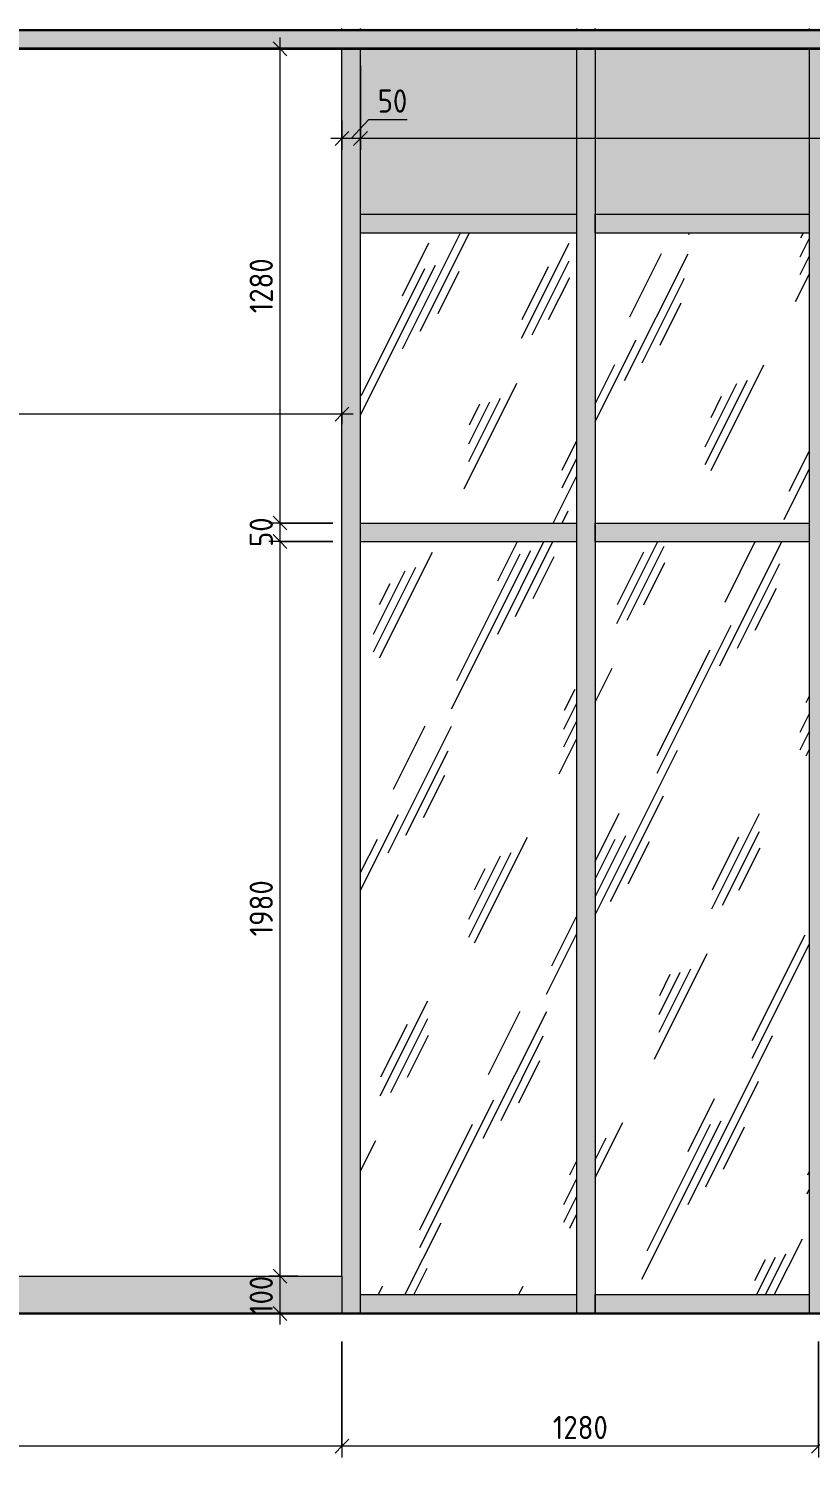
# Model space of a CAD drawing. Header units: millimetres. Extents: x 855 to 103073, y -1987 to 27400.
# Drawn here: x 74745 to 76845, y -387 to 3454 of the extents above; entities that cross this region are included whole.
import ezdxf

# ---------------------------------------------------------------- set-up
doc = ezdxf.new("R2010")
doc.units = ezdxf.units.MM
for name, color, linetype, lineweight in [('A-ANNO-DIMS', 7, 'Continuous', 9), ('A-ANNO-DIMS-25', 7, 'Continuous', 9), ('A-FLOR', 7, 'Continuous', 9), ('A-GENM', 7, 'Continuous', 9), ('A-GLAZ-CURT', 7, 'Continuous', 9), ('A-GLAZ-CWMG', 7, 'Continuous', 9), ('I-WALL', 7, 'Continuous', 9)]:
    doc.layers.add(name, color=color, linetype=linetype, lineweight=lineweight)
for name, color, linetype, lineweight, true_color in [('A-CLNG-1', 7, 'Continuous', 9, 0x787878), ('A-CLNG-FNSH-1', 7, 'Continuous', 30, 0x3c3c3c), ('A-FLOR-FNSH-2', 7, 'Continuous', 30, 0x3c3c3c)]:
    doc.layers.add(name, color=color, linetype=linetype, lineweight=lineweight, true_color=true_color)
doc.styles.add('ISOCPEUR_1', font='isocpeur.ttf', dxfattribs={"width": 0.9, "height": 62.5})
doc.styles.add('ISOCPEUR_2', font='isocpeur.ttf', dxfattribs={"width": 0.9, "height": 50})
doc.dimstyles.new('ISO-2_0_0_9К_Средний_округл2', dxfattribs={"dimscale": 304.8, "dimtxt": 49.799059, "dimasz": 0.123031, "dimexe": 0.098425, "dimexo": 0, "dimgap": 0, "dimtad": 1, "dimdec": 0, "dimrnd": 10, "dimzin": 0, "dimdsep": 46, "dimtxsty": 'ISOCPEUR_2', "dimblk1": 'OBLIQUE', "dimblk2": 'OBLIQUE', "dimsah": 1, "dimcen": 0.09, "dimdle": 0.098425, "dimazin": 0, "dimtfac": 1, "dimtdec": 4, "dimtix": 1, "dimtmove": 0, "dimatfit": 3, "dimfxl": 1, "dimtvp": 1, "dimtolj": 1, "dimtzin": 0, "dimarcsym": 2})
doc.dimstyles.new('ISO-2_5_0_9К_БОЛЬШОЙ', dxfattribs={"dimscale": 304.8, "dimtxt": 62.248823, "dimasz": 0.123031, "dimexe": 0.098425, "dimexo": 0.246063, "dimgap": 0, "dimtad": 1, "dimdec": 0, "dimrnd": 10, "dimzin": 0, "dimdsep": 46, "dimtxsty": 'ISOCPEUR_1', "dimblk1": 'OBLIQUE', "dimblk2": 'OBLIQUE', "dimsah": 1, "dimcen": 0.09, "dimdle": 0.098425, "dimazin": 0, "dimtfac": 1, "dimtdec": 4, "dimtix": 1, "dimtmove": 0, "dimatfit": 3, "dimfxl": 1, "dimtvp": 1, "dimtolj": 1, "dimtzin": 0, "dimarcsym": 2})
doc.dimstyles.new('ISO-2_5_0_9К_БОЛЬШОЙ_1', dxfattribs={"dimscale": 304.8, "dimtxt": 62.248823, "dimasz": 0.123031, "dimexe": 0.098425, "dimexo": 0.246063, "dimgap": 0, "dimtad": 1, "dimdec": 0, "dimrnd": 10, "dimzin": 0, "dimdsep": 46, "dimtxsty": 'ISOCPEUR_1', "dimblk1": 'OBLIQUE', "dimblk2": 'OBLIQUE', "dimsah": 1, "dimcen": 0.09, "dimdle": 0.098425, "dimazin": 0, "dimtfac": 1, "dimtdec": 4, "dimtix": 1, "dimtmove": 1, "dimatfit": 3, "dimfxl": 1, "dimtvp": 1, "dimtolj": 1, "dimtzin": 0, "dimarcsym": 2})
pattern_1 = [(63.435, (63.5, 31.75), (-255.583, 766.747), [317.5, -190.5, 317.5, -190.5, -403.903]), (63.435, (63.5, 31.75), (-255.583, 766.747), [-1016, 127, -276.903]), (63.435, (47.6, 47.6), (-255.583, 766.747), [254, -317.5, 190.5, -190.5, -467.403]), (63.435, (47.6, 47.6), (-255.583, 766.747), [-952.5, 222.25, -245.153]), (63.435, (47.6, 95.25), (-255.583, 766.747), [190.5, -381, 127, -190.5, -530.903]), (63.435, (47.6, 95.25), (-255.583, 766.747), [-889, 285.75, -245.153]), (63.435, (95.25, 47.6), (-255.583, 766.747), [190.5, -381, 158.75, -6404.65]), (63.435, (142.9, 95.25), (-255.583, 766.747), [95.25, -476.25, 63.5, -6499.9]), (63.435, (63.5, 174.6), (-255.583, 766.747), [63.5, -476.25, 63.5, -254, -562.653]), (63.435, (63.5, 174.6), (-255.583, 766.747), [-857.25, 158.75, -403.903]), (63.435, (349.25, 127), (-255.583, 766.747), [317.5, -476.25, 381, -251.503]), (63.435, (349.25, 79.4), (-255.583, 766.747), [444.5, -317.5, 476.25, -188.003]), (63.435, (381, 95.25), (-255.583, 766.747), [508, -254, 381, -276.903]), (63.435, (428.6, 142.9), (-255.583, 766.747), [317.5, -444.5, 254, -403.903]), (63.435, (381, 238.1), (-255.583, 766.747), [158.75, -635, 190.5, -435.653]), (63.435, (476.25, 190.5), (-255.583, 766.747), [127, -635, 127, -530.903])]

# ---------------------------------------------------------------- blocks, each defined once
blk = doc.blocks.new('Системная панель - Стекло - 40мм-31924845-Развертка 1_02-5')
at = {"layer": 'A-GLAZ-CURT'}
h = blk.add_hatch(dxfattribs=at)
h.set_pattern_fill('FP_53', color=256, style=0, pattern_type=2)
h.set_pattern_definition(pattern_1)
h.paths.add_polyline_path([(-7565.2, 50), (-7030, 50), (-7030, 2075), (-7610, 2075), (-7610, 50)])
blk = doc.blocks.new('Прямоугольный импост - Импост структурный с накладкой - 190мм-31923628-Развертка 1_02-5')
at = {"layer": 'A-GLAZ-CWMG'}
blk.add_hatch(color=256, dxfattribs=at).paths.add_polyline_path([(-7157.1, 0), (-7030, 0), (-7030, 50), (-7610, 50), (-7610, 0), (-7565.2, 0)])
for p, q in [((-7610, 0), (-7610, 50)), ((-7030, 50), (-7610, 50)), ((-7030, 50), (-7030, 0))]:
    blk.add_line(p, q, dxfattribs=at)
blk = doc.blocks.new('Прямоугольный импост - Импост структурный с накладкой - 190мм-32634287-Развертка 1_02-5')
at = {"layer": 'A-GLAZ-CWMG'}
blk.add_hatch(color=256, dxfattribs=at).paths.add_polyline_path([(-7620, 3450), (-7610, 3450), (-7610, 3454.2), (-7660, 3454.2), (-7660, 3450), (-7640, 3450)])
blk.add_line((-7610, 3450), (-7610, 3454.2), dxfattribs=at)
blk = doc.blocks.new('Прямоугольный импост - Импост структурный с накладкой - 190мм-31924841-Развертка 1_02-5')
at = {"layer": 'A-GLAZ-CWMG'}
blk.add_hatch(color=256, dxfattribs=at).paths.add_polyline_path([(-6395, 0), (-6390, 0), (-6390, 2), (-6355, 2), (-6355, 2100), (-6405, 2100), (-6405, 0)])
for p, q in [((-6405, 2100), (-6405, 0)), ((-6355, 2100), (-6355, 2))]:
    blk.add_line(p, q, dxfattribs=at)
blk = doc.blocks.new('Системная панель - Стекло - 40мм-33226605-Развертка 1_02-5')
at = {"layer": 'A-GLAZ-CURT'}
h = blk.add_hatch(dxfattribs=at)
h.set_pattern_fill('FP_53', color=256, style=0, pattern_type=2)
h.set_pattern_definition(pattern_1)
h.paths.add_polyline_path([(-7565.2, 2125), (-7030, 2125), (-7030, 2905), (-7610, 2905), (-7610, 2125)])
blk = doc.blocks.new('Прямоугольный импост - Импост структурный с накладкой - 190мм-32633541-Развертка 1_02-5')
at = {"layer": 'A-GLAZ-CWMG'}
blk.add_hatch(color=256, dxfattribs=at).paths.add_polyline_path([(-7610, 0), (-7610, 2100), (-7660, 2100), (-7660, 0), (-7620, 0)])
blk.add_line((-7610, 0), (-7610, 2100), dxfattribs=at)
blk = doc.blocks.new('Прямоугольный импост - Импост структурный с накладкой - 190мм-33226602-Развертка 1_02-5')
at = {"layer": 'A-GLAZ-CWMG'}
blk.add_hatch(color=256, dxfattribs=at).paths.add_polyline_path([(-6380, 2100), (-6355, 2100), (-6355, 2930), (-6405, 2930), (-6405, 2100), (-6395, 2100)])
for p, q in [((-6405, 2930), (-6405, 2100)), ((-6355, 2930), (-6355, 2100))]:
    blk.add_line(p, q, dxfattribs=at)
blk = doc.blocks.new('Прямоугольный импост - Импост структурный с накладкой - 190мм-32633539-Развертка 1_02-5')
at = {"layer": 'A-GLAZ-CWMG'}
blk.add_hatch(color=256, dxfattribs=at).paths.add_polyline_path([(-7030, 2075), (-7030, 2125), (-7610, 2125), (-7610, 2075), (-7565.2, 2075)])
for p, q in [((-7610, 2075), (-7610, 2125)), ((-7610, 2125), (-7030, 2125)), ((-7030, 2125), (-7030, 2075)), ((-7610, 2075), (-7030, 2075))]:
    blk.add_line(p, q, dxfattribs=at)
blk = doc.blocks.new('Системная панель - Стекло - 40мм-31924851-Развертка 1_02-5')
at = {"layer": 'A-GLAZ-CURT'}
h = blk.add_hatch(dxfattribs=at)
h.set_pattern_fill('FP_53', color=256, style=0, pattern_type=2)
h.set_pattern_definition(pattern_1)
h.paths.add_polyline_path([(-6405, 50), (-6405, 2075), (-6980, 2075), (-6980, 50)])
blk = doc.blocks.new('Системная панель - Стекло - 40мм-33226608-Развертка 1_02-5')
at = {"layer": 'A-GLAZ-CURT'}
h = blk.add_hatch(dxfattribs=at)
h.set_pattern_fill('FP_53', color=256, style=0, pattern_type=2)
h.set_pattern_definition(pattern_1)
h.paths.add_polyline_path([(-6405, 2125), (-6405, 2905), (-6980, 2905), (-6980, 2125)])
blk = doc.blocks.new('Прямоугольный импост - Импост структурный с накладкой - 190мм-31923825-Развертка 1_02-5')
at = {"layer": 'A-GLAZ-CWMG'}
blk.add_hatch(color=256, dxfattribs=at).paths.add_polyline_path([(-6405, 0), (-6405, 50), (-6980, 50), (-6980, 0), (-6707.1, 0)])
for p, q in [((-6980, 0), (-6980, 50)), ((-6405, 50), (-6980, 50)), ((-6405, 50), (-6405, 0))]:
    blk.add_line(p, q, dxfattribs=at)
blk = doc.blocks.new('Прямоугольный импост - Импост структурный с накладкой - 190мм-31923826-Развертка 1_02-5')
at = {"layer": 'A-GLAZ-CWMG'}
blk.add_hatch(color=256, dxfattribs=at).paths.add_polyline_path([(-6405, 2075), (-6405, 2125), (-6980, 2125), (-6980, 2075)])
for p, q in [((-6980, 2075), (-6980, 2125)), ((-6980, 2125), (-6405, 2125)), ((-6405, 2125), (-6405, 2075)), ((-6980, 2075), (-6405, 2075))]:
    blk.add_line(p, q, dxfattribs=at)
blk = doc.blocks.new('Плинтус - Плинтус керамогранит бежевый-32865246-Развертка 1_02-5')
at = {"layer": 'A-GENM'}
blk.add_hatch(color=256, dxfattribs=at).paths.add_polyline_path([(-12825, 0), (-7660, 0), (-7660, 100), (-12825, 100)])
for p, q in [((-12825, 100), (-7660, 100)), ((-12825, 0), (-12825, 100)), ((-7660, 100), (-7660, 0))]:
    blk.add_line(p, q, dxfattribs=at)
blk = doc.blocks.new('Прямоугольный импост - Импост структурный с накладкой - 190мм-33226603-Развертка 1_02-5')
at = {"layer": 'A-GLAZ-CWMG'}
blk.add_hatch(color=256, dxfattribs=at).paths.add_polyline_path([(-6980, 2100), (-6980, 2930), (-7030, 2930), (-7030, 2100), (-6990, 2100)])
for p, q in [((-7030, 2930), (-7030, 2100)), ((-6980, 2930), (-6980, 2100))]:
    blk.add_line(p, q, dxfattribs=at)
blk = doc.blocks.new('Прямоугольный импост - Импост структурный с накладкой - 190мм-31924844-Развертка 1_02-5')
at = {"layer": 'A-GLAZ-CWMG'}
blk.add_hatch(color=256, dxfattribs=at).paths.add_polyline_path([(-6980, 0), (-6980, 2100), (-7030, 2100), (-7030, 0), (-6990, 0)])
for p, q in [((-7030, 2100), (-7030, 0)), ((-6980, 2100), (-6980, 0))]:
    blk.add_line(p, q, dxfattribs=at)
blk = doc.blocks.new('Прямоугольный импост - Импост структурный с накладкой - 190мм-33226610-Развертка 1_02-5')
at = {"layer": 'A-GLAZ-CWMG'}
blk.add_hatch(color=256, dxfattribs=at).paths.add_polyline_path([(-7640, 2930), (-7610, 2930), (-7610, 3400), (-7660, 3400), (-7660, 2930)])
blk.add_line((-7610, 2930), (-7610, 3400), dxfattribs=at)
blk = doc.blocks.new('Прямоугольный импост - Импост структурный с накладкой - 190мм-32634128-Развертка 1_02-5')
at = {"layer": 'A-GLAZ-CWMG'}
blk.add_hatch(color=256, dxfattribs=at).paths.add_polyline_path([(-7565.2, 3450), (-7030, 3450), (-7030, 3454.2), (-7610, 3454.2), (-7610, 3450)])
for p, q in [((-7610, 3450), (-7610, 3454.2)), ((-7030, 3454.2), (-7030, 3450))]:
    blk.add_line(p, q, dxfattribs=at)
blk = doc.blocks.new('Прямоугольный импост - Импост структурный с накладкой - 190мм-V27-Развертка 1_02-5')
at = {"layer": 'A-GLAZ-CWMG'}
blk.add_hatch(color=256, dxfattribs=at).paths.add_polyline_path([(-6405, 3450), (-6405, 3454.2), (-6980, 3454.2), (-6980, 3450), (-6943.9, 3450)])
for p, q in [((-6980, 3450), (-6980, 3454.2)), ((-6405, 3454.2), (-6405, 3450))]:
    blk.add_line(p, q, dxfattribs=at)
blk = doc.blocks.new('Прямоугольный импост - Импост структурный с накладкой - 190мм-32634286-Развертка 1_02-5')
at = {"layer": 'A-GLAZ-CWMG'}
blk.add_hatch(color=256, dxfattribs=at).paths.add_polyline_path([(-6990, 3450), (-6980, 3450), (-6980, 3454.2), (-7030, 3454.2), (-7030, 3450), (-7020, 3450)])
for p, q in [((-7030, 3454.2), (-7030, 3450)), ((-6980, 3454.2), (-6980, 3450))]:
    blk.add_line(p, q, dxfattribs=at)
blk = doc.blocks.new('Системная панель - Стемалит желтый-33226644-Развертка 1_02-5')
at = {"layer": 'A-GLAZ-CURT'}
blk.add_hatch(color=256, dxfattribs=at).paths.add_polyline_path([(-7030, 2955), (-7030, 3400), (-7610, 3400), (-7610, 2955), (-7565.2, 2955)])
blk = doc.blocks.new('Системная панель - Стемалит желтый-33226645-Развертка 1_02-5')
at = {"layer": 'A-GLAZ-CURT'}
blk.add_hatch(color=256, dxfattribs=at).paths.add_polyline_path([(-6980, 2955), (-6405, 2955), (-6405, 3400), (-6980, 3400)])
blk = doc.blocks.new('Прямоугольный импост - Импост структурный с накладкой - 190мм-33226616-Развертка 1_02-5')
at = {"layer": 'A-GLAZ-CWMG'}
blk.add_hatch(color=256, dxfattribs=at).paths.add_polyline_path([(-7610, 2100), (-7610, 2930), (-7660, 2930), (-7660, 2100), (-7620, 2100)])
blk.add_line((-7610, 2100), (-7610, 2930), dxfattribs=at)
blk = doc.blocks.new('Прямоугольный импост - Импост структурный с накладкой - 190мм-V29-Развертка 1_02-5')
at = {"layer": 'A-GLAZ-CWMG'}
blk.add_hatch(color=256, dxfattribs=at).paths.add_polyline_path([(-7030, 2905), (-7030, 2955), (-7610, 2955), (-7610, 2905), (-7565.2, 2905)])
for p, q in [((-7610, 2905), (-7610, 2955)), ((-7610, 2955), (-7030, 2955)), ((-7030, 2955), (-7030, 2905)), ((-7610, 2905), (-7030, 2905))]:
    blk.add_line(p, q, dxfattribs=at)
blk = doc.blocks.new('Прямоугольный импост - Импост структурный с накладкой - 190мм-33226604-Развертка 1_02-5')
at = {"layer": 'A-GLAZ-CWMG'}
blk.add_hatch(color=256, dxfattribs=at).paths.add_polyline_path([(-6990, 2930), (-6980, 2930), (-6980, 3400), (-7030, 3400), (-7030, 2930), (-7020, 2930)])
for p, q in [((-7030, 3400), (-7030, 2930)), ((-6980, 3400), (-6980, 2930))]:
    blk.add_line(p, q, dxfattribs=at)
blk = doc.blocks.new('DIMBLOCK74-Развертка 1_02-5')
at = {"layer": 'A-ANNO-DIMS-25'}
for p, q in [((75586.4, -75), (75586.4, -387.1)), ((75586.4, -357.1), (75586.4, -75.1)), ((76866.4, -75), (76866.4, -387.1)), ((76866.4, -357.1), (76866.4, -75.1)), ((76866.4, -357.1), (75586.4, -357.1))]:
    blk.add_line(p, q, dxfattribs=at)
at = {"layer": 'A-ANNO-DIMS-25', "lineweight": 20}
for p, q in [((75586.4, -357.1), (75605.2, -338.3)), ((76866.4, -357.1), (76885.2, -338.3)), ((75586.4, -357.1), (75567.7, -375.8)), ((76866.4, -357.1), (76847.7, -375.8))]:
    blk.add_line(p, q, dxfattribs=at)
at = {"layer": 'A-ANNO-DIMS-25', "color": 0, "insert": (76152.8, -275.4), "char_height": 62.5, "width": 176.691, "attachment_point": 1, "line_spacing_factor": 1.149209, "style": 'ISOCPEUR_1'}
blk.add_mtext('1280', dxfattribs=at)
blk = doc.blocks.new('_Oblique')
at = {"color": 0, "linetype": 'ByBlock', "lineweight": -2}
blk.add_line((-0.5, -0.5), (0.5, 0.5), dxfattribs=at)
blk = doc.blocks.new('DIMBLOCK75-Развертка 1_02-5')
at = {"layer": 'A-ANNO-DIMS-25'}
for p, q in [((70421.4, -75), (70421.4, -387.1)), ((70421.4, -357.1), (70421.4, -75.1)), ((75586.4, -75), (75586.4, -387.1)), ((75586.4, -357.1), (75586.4, -75.1)), ((75586.4, -357.1), (70421.4, -357.1))]:
    blk.add_line(p, q, dxfattribs=at)
at = {"layer": 'A-ANNO-DIMS-25', "lineweight": 20}
for p, q in [((70421.4, -357.1), (70440.2, -338.3)), ((75586.4, -357.1), (75605.2, -338.3)), ((70421.4, -357.1), (70402.7, -375.8)), ((75586.4, -357.1), (75567.7, -375.8))]:
    blk.add_line(p, q, dxfattribs=at)
at = {"layer": 'A-ANNO-DIMS-25', "color": 0, "insert": (72930.3, -275.4), "char_height": 62.5, "width": 176.691, "attachment_point": 1, "line_spacing_factor": 1.149209, "style": 'ISOCPEUR_1'}
blk.add_mtext('5170', dxfattribs=at)
blk = doc.blocks.new('DIMBLOCK88-Развертка 1_02-5')
at = {"layer": 'A-ANNO-DIMS-25', "lineweight": 20}
for p, q in [((75420, 100), (75401.2, 118.7)), ((75420, 100), (75438.7, 81.2)), ((75420, 0), (75401.2, 18.8)), ((75420, 0), (75438.7, -18.8))]:
    blk.add_line(p, q, dxfattribs=at)
at = {"layer": 'A-ANNO-DIMS-25'}
for p, q in [((75468.5, 100), (75390, 100)), ((75420, -30), (75420, 100)), ((75420, 100), (75468.5, 100)), ((75468.5, 0), (75390, 0)), ((75420, 0), (75468.5, 0))]:
    blk.add_line(p, q, dxfattribs=at)
at = {"layer": 'A-ANNO-DIMS-25', "color": 0, "insert": (75338.3, -3.9), "char_height": 62.5, "width": 129.286, "attachment_point": 1, "rotation": 90, "line_spacing_factor": 1.149209, "style": 'ISOCPEUR_1'}
blk.add_mtext('100', dxfattribs=at)
blk = doc.blocks.new('DIMBLOCK89-Развертка 1_02-5')
at = {"layer": 'A-ANNO-DIMS-25'}
for p, q in [((75561.4, 2075), (75390, 2075)), ((75420, 100), (75420, 2075)), ((75420, 2075), (75561.4, 2075)), ((75468.5, 100), (75390, 100)), ((75420, 100), (75468.5, 100))]:
    blk.add_line(p, q, dxfattribs=at)
at = {"layer": 'A-ANNO-DIMS-25', "lineweight": 20}
for p, q in [((75420, 2075), (75401.2, 2093.8)), ((75420, 2075), (75438.7, 2056.2)), ((75420, 100), (75401.2, 118.7)), ((75420, 100), (75438.7, 81.2))]:
    blk.add_line(p, q, dxfattribs=at)
at = {"layer": 'A-ANNO-DIMS-25', "color": 0, "insert": (75338.3, 1013.9), "char_height": 62.5, "width": 176.691, "attachment_point": 1, "rotation": 90, "line_spacing_factor": 1.149209, "style": 'ISOCPEUR_1'}
blk.add_mtext('1980', dxfattribs=at)
blk = doc.blocks.new('DIMBLOCK90-Развертка 1_02-5')
at = {"layer": 'A-ANNO-DIMS-25'}
for p, q in [((75561.4, 2125), (75390, 2125)), ((75420, 2075), (75420, 2125)), ((75420, 2125), (75561.4, 2125)), ((75561.4, 2075), (75390, 2075)), ((75420, 2075), (75561.4, 2075))]:
    blk.add_line(p, q, dxfattribs=at)
at = {"layer": 'A-ANNO-DIMS-25', "lineweight": 20}
for p, q in [((75420, 2125), (75401.2, 2143.8)), ((75420, 2125), (75438.7, 2106.2)), ((75420, 2075), (75401.2, 2093.8)), ((75420, 2075), (75438.7, 2056.2))]:
    blk.add_line(p, q, dxfattribs=at)
at = {"layer": 'A-ANNO-DIMS-25', "color": 0, "insert": (75338.3, 2060.5), "char_height": 62.5, "width": 94.81, "attachment_point": 1, "rotation": 90, "line_spacing_factor": 1.149209, "style": 'ISOCPEUR_1'}
blk.add_mtext('50', dxfattribs=at)
blk = doc.blocks.new('DIMBLOCK91-Развертка 1_02-5')
at = {"layer": 'A-ANNO-DIMS-25', "lineweight": 20}
for p, q in [((75420, 3400), (75401.2, 3418.8)), ((75420, 3400), (75438.7, 3381.2)), ((75420, 2125), (75401.2, 2143.8)), ((75420, 2125), (75438.7, 2106.2))]:
    blk.add_line(p, q, dxfattribs=at)
at = {"layer": 'A-ANNO-DIMS-25'}
for p, q in [((75420, 2125), (75420, 3430)), ((75468.5, 3400), (75390, 3400)), ((75420, 3400), (75468.5, 3400)), ((75561.4, 2125), (75390, 2125)), ((75420, 2125), (75561.4, 2125))]:
    blk.add_line(p, q, dxfattribs=at)
at = {"layer": 'A-ANNO-DIMS-25', "color": 0, "insert": (75338.3, 2688.9), "char_height": 62.5, "width": 176.691, "attachment_point": 1, "rotation": 90, "line_spacing_factor": 1.149209, "style": 'ISOCPEUR_1'}
blk.add_mtext('1280', dxfattribs=at)
blk = doc.blocks.new('DIMBLOCK92-Развертка 1_02-5')
at = {"layer": 'A-ANNO-DIMS-25'}
for p, q in [((75636.4, 3355), (75636.4, 3128.6)), ((75636.4, 3158.6), (75636.4, 3355)), ((79516.4, 3207.1), (79516.4, 3128.6)), ((79516.4, 3158.6), (79516.4, 3207.1)), ((79546.4, 3158.6), (75636.4, 3158.6))]:
    blk.add_line(p, q, dxfattribs=at)
at = {"layer": 'A-ANNO-DIMS-25', "lineweight": 20}
for p, q in [((75636.4, 3158.6), (75617.7, 3139.9)), ((75636.4, 3158.6), (75655.2, 3177.4)), ((79516.4, 3158.6), (79497.7, 3139.9)), ((79516.4, 3158.6), (79535.2, 3177.4))]:
    blk.add_line(p, q, dxfattribs=at)
at = {"layer": 'A-ANNO-DIMS-25', "color": 0, "insert": (77497.4, 3240.3), "char_height": 62.5, "width": 189.619, "attachment_point": 1, "line_spacing_factor": 1.149209, "style": 'ISOCPEUR_1'}
blk.add_mtext('3880', dxfattribs=at)
blk = doc.blocks.new('DIMBLOCK93-Развертка 1_02-5')
at = {"layer": 'A-ANNO-DIMS-25'}
for p, q in [((75636.4, 3355), (75636.4, 3128.6)), ((75636.4, 3158.6), (75636.4, 3355)), ((75586.4, 3207.1), (75586.4, 3128.6)), ((75586.4, 3158.6), (75586.4, 3207.1)), ((75657.3, 3209), (75611.4, 3158.6)), ((75761.3, 3209), (75657.3, 3209)), ((75636.4, 3158.6), (75556.4, 3158.6))]:
    blk.add_line(p, q, dxfattribs=at)
at = {"layer": 'A-ANNO-DIMS-25', "lineweight": 20}
for p, q in [((75586.4, 3158.6), (75567.7, 3139.9)), ((75586.4, 3158.6), (75605.2, 3177.4)), ((75636.4, 3158.6), (75617.7, 3139.9)), ((75636.4, 3158.6), (75655.2, 3177.4))]:
    blk.add_line(p, q, dxfattribs=at)
at = {"layer": 'A-ANNO-DIMS-25', "color": 0, "insert": (75682.3, 3290.7), "char_height": 62.5, "width": 94.81, "attachment_point": 1, "line_spacing_factor": 1.149209, "style": 'ISOCPEUR_1'}
blk.add_mtext('50', dxfattribs=at)
blk = doc.blocks.new('DIMBLOCK98-Развертка 1_02-5')
at = {"layer": 'A-ANNO-DIMS-25'}
for p, q in [((73003.9, 2240), (73003.9, 2447.3)), ((75586.4, 2390.8), (75586.4, 2447.3)), ((75616.4, 2417.3), (73003.9, 2417.3)), ((73003.9, 2417.3), (73003.9, 2240)), ((75586.4, 2417.3), (75586.4, 2390.8))]:
    blk.add_line(p, q, dxfattribs=at)
at = {"layer": 'A-ANNO-DIMS-25', "lineweight": 20}
for p, q in [((73003.9, 2417.3), (73022.7, 2436.1)), ((75586.4, 2417.3), (75605.2, 2436.1)), ((73003.9, 2417.3), (72985.2, 2398.6)), ((75586.4, 2417.3), (75567.7, 2398.6))]:
    blk.add_line(p, q, dxfattribs=at)
at = {"layer": 'A-ANNO-DIMS-25', "color": 0, "insert": (74252.1, 2482.6), "char_height": 50, "width": 103.429, "attachment_point": 1, "line_spacing_factor": 1.149209, "style": 'ISOCPEUR_2'}
blk.add_mtext('1/2', dxfattribs=at)

msp = doc.modelspace()

# ---------------------------------------------------------------- hatches: boundary and pattern name
at = {"layer": 'A-CLNG-1'}
msp.add_hatch(color=256, dxfattribs=at).paths.add_polyline_path([(82515.2, 3400), (83116.4, 3400), (83116.4, 3450), (63256.4, 3450), (63256.4, 3400), (82230.6, 3400)])

# ---------------------------------------------------------------- linework, layer by layer
at = {"layer": 'A-CLNG-FNSH-1'}
for p, q in [((83116.4, 3450), (63256.4, 3450)), ((83116.4, 3401), (63256.4, 3401)), ((63256.4, 3400), (79534.4, 3400))]:
    msp.add_line(p, q, dxfattribs=at)
at = {"layer": 'A-FLOR'}
msp.add_line((83136.4, -0.1), (63255.9, -0.1), dxfattribs=at)
at = {"layer": 'A-FLOR-FNSH-2'}
msp.add_line((82701.4, 0), (63255.9, 0), dxfattribs=at)
at = {"layer": 'I-WALL'}
for p, q in [((75586.4, 3450), (75586.4, 3454.2)), ((75586.4, 100), (75586.4, 3400))]:
    msp.add_line(p, q, dxfattribs=at)

# ---------------------------------------------------------------- block references
at = {"layer": 'A-GENM'}
msp.add_blockref('Плинтус - Плинтус керамогранит бежевый-32865246-Развертка 1_02-5', (83246.4, 0), dxfattribs=at)
at = {"layer": 'A-GLAZ-CURT'}
for name in ['Системная панель - Стемалит желтый-33226644-Развертка 1_02-5', 'Системная панель - Стемалит желтый-33226645-Развертка 1_02-5', 'Системная панель - Стекло - 40мм-33226605-Развертка 1_02-5', 'Системная панель - Стекло - 40мм-33226608-Развертка 1_02-5', 'Системная панель - Стекло - 40мм-31924845-Развертка 1_02-5', 'Системная панель - Стекло - 40мм-31924851-Развертка 1_02-5']:
    msp.add_blockref(name, (83246.4, 0), dxfattribs=at)
at = {"layer": 'A-GLAZ-CWMG'}
for name, p in [('Прямоугольный импост - Импост структурный с накладкой - 190мм-32634287-Развертка 1_02-5', (83246.4, 0)), ('Прямоугольный импост - Импост структурный с накладкой - 190мм-32634128-Развертка 1_02-5', (83246.4, 0)), ('Прямоугольный импост - Импост структурный с накладкой - 190мм-32634286-Развертка 1_02-5', (83246.4, 0)), ('Прямоугольный импост - Импост структурный с накладкой - 190мм-V27-Развертка 1_02-5', (83246.4, 0)), ('Прямоугольный импост - Импост структурный с накладкой - 190мм-32634286-Развертка 1_02-5', (83871.4, 0)), ('Прямоугольный импост - Импост структурный с накладкой - 190мм-33226610-Развертка 1_02-5', (83246.4, 0)), ('Прямоугольный импост - Импост структурный с накладкой - 190мм-33226604-Развертка 1_02-5', (83246.4, 0)), ('Прямоугольный импост - Импост структурный с накладкой - 190мм-33226604-Развертка 1_02-5', (83871.4, 0)), ('Прямоугольный импост - Импост структурный с накладкой - 190мм-33226616-Развертка 1_02-5', (83246.4, 0)), ('Прямоугольный импост - Импост структурный с накладкой - 190мм-V29-Развертка 1_02-5', (83246.4, 0)), ('Прямоугольный импост - Импост структурный с накладкой - 190мм-33226603-Развертка 1_02-5', (83246.4, 0)), ('Прямоугольный импост - Импост структурный с накладкой - 190мм-31923826-Развертка 1_02-5', (83246.4, 830)), ('Прямоугольный импост - Импост структурный с накладкой - 190мм-33226602-Развертка 1_02-5', (83246.4, 0)), ('Прямоугольный импост - Импост структурный с накладкой - 190мм-32633539-Развертка 1_02-5', (83246.4, 0)), ('Прямоугольный импост - Импост структурный с накладкой - 190мм-31923826-Развертка 1_02-5', (83246.4, 0)), ('Прямоугольный импост - Импост структурный с накладкой - 190мм-32633541-Развертка 1_02-5', (83246.4, 0)), ('Прямоугольный импост - Импост структурный с накладкой - 190мм-31924844-Развертка 1_02-5', (83246.4, 0)), ('Прямоугольный импост - Импост структурный с накладкой - 190мм-31924841-Развертка 1_02-5', (83246.4, 0)), ('Прямоугольный импост - Импост структурный с накладкой - 190мм-31923628-Развертка 1_02-5', (83246.4, 0)), ('Прямоугольный импост - Импост структурный с накладкой - 190мм-31923825-Развертка 1_02-5', (83246.4, 0))]:
    msp.add_blockref(name, p, dxfattribs=at)

# ---------------------------------------------------------------- dimensions: what is measured, and where the dimension line sits
at = {"layer": 'A-ANNO-DIMS'}
for base, p1, p2, override, picture, middle in [((75420, 3400), (75636.4, 2125), (75393.5, 3400), {"dimpost": '<>', "dimfxl": 1297.937036}, 'DIMBLOCK91-Развертка 1_02-5', (75388.7, 2762.5)), ((75420, 2125), (75636.4, 2075), (75636.4, 2125), {"dimpost": '<>', "dimfxl": 50}, 'DIMBLOCK90-Развертка 1_02-5', (75388.7, 2100)), ((75420, 2075), (75393.5, 100), (75636.4, 2075), {"dimpost": '<>', "dimfxl": 1989.884557}, 'DIMBLOCK89-Развертка 1_02-5', (75388.7, 1087.5)), ((75420, 100), (75393.5, 0), (75393.5, 100), {"dimpost": '<>', "dimfxl": 100}, 'DIMBLOCK88-Развертка 1_02-5', (75388.7, 50))]:
    dim = msp.add_linear_dim(base=base, p1=p1, p2=p2, angle=90, dimstyle='ISO-2_5_0_9К_БОЛЬШОЙ', override=override, dxfattribs=at)
    dim.commit()
    dim.dimension.update_dxf_attribs({"geometry": picture, "text_midpoint": middle})
dim = msp.add_linear_dim(base=(75586.4, 3158.6), p1=(75636.4, 3430), p2=(75586.4, 3132.1), dimstyle='ISO-2_5_0_9К_БОЛЬШОЙ_1', override={"dimpost": '<>', "dimfxl": 302.04341}, dxfattribs=at)
dim.commit()
dim.dimension.update_dxf_attribs({"geometry": 'DIMBLOCK93-Развертка 1_02-5', "text_midpoint": (75729.7, 3249), "dimtype": 160})
for base, p1, p2, override, picture, middle in [((75636.4, 3158.6), (79516.4, 3132.1), (75636.4, 3430), {"dimpost": '<>', "dimfxl": 3891.417492}, 'DIMBLOCK92-Развертка 1_02-5', (77576.4, 3189.9)), ((75586.4, -357.1), (76866.4, 0), (75586.4, 0), {"dimpost": '<>', "dimfxl": 1279.999984}, 'DIMBLOCK74-Развертка 1_02-5', (76226.4, -325.8)), ((70421.4, -357.1), (75586.4, 0), (70421.4, 0), {"dimpost": '<>', "dimfxl": 5165}, 'DIMBLOCK75-Развертка 1_02-5', (73003.9, -325.8))]:
    dim = msp.add_linear_dim(base=base, p1=p1, p2=p2, dimstyle='ISO-2_5_0_9К_БОЛЬШОЙ', override=override, dxfattribs=at)
    dim.commit()
    dim.dimension.update_dxf_attribs({"geometry": picture, "text_midpoint": middle})
dim = msp.add_linear_dim(base=(73003.9, 2417.3), p1=(75586.4, 2390.8), p2=(73003.9, 2240), text='1/2', dimstyle='ISO-2_0_0_9К_Средний_округл2', override={"dimpost": '<>', "dimfxl": 2586.899696}, dxfattribs=at)
dim.commit()
dim.dimension.update_dxf_attribs({"geometry": 'DIMBLOCK98-Развертка 1_02-5', "text_midpoint": (74295.2, 2442.3)})

doc.saveas('drawing.dxf')
